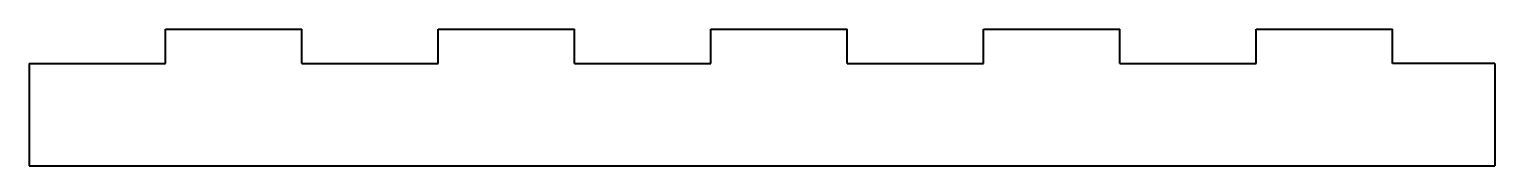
# Model space of a CAD drawing. Header units: inches. Extents: x -43 to 43, y -4 to 4.
import ezdxf

# ---------------------------------------------------------------- set-up
doc = ezdxf.new("R2010")
doc.units = ezdxf.units.IN
doc.header["$MEASUREMENT"] = 0
doc.layers.add('Visible', color=7, linetype='Continuous', lineweight=40)

msp = doc.modelspace()

# ---------------------------------------------------------------- linework, layer by layer
at = {"layer": 'Visible'}
for p, q in [((-35, 4), (-27, 4)), ((-35, 2), (-35, 4)), ((-27, 2), (-27, 4)), ((-19, 4), (-11, 4)), ((-19, 2), (-19, 4)), ((-11, 2), (-11, 4)), ((-3, 4), (5, 4)), ((-3, 2), (-3, 4)), ((5, 2), (5, 4)), ((13, 4), (21, 4)), ((13, 2), (13, 4)), ((21, 2), (21, 4)), ((29, 4), (37, 4)), ((29, 2), (29, 4)), ((37, 2), (37, 4)), ((-43, 2), (-35, 2)), ((-43, 2), (-43, -4)), ((-27, 2), (-19, 2)), ((-11, 2), (-3, 2)), ((5, 2), (13, 2)), ((21, 2), (29, 2)), ((43, 2), (37, 2)), ((43, 2), (43, -4)), ((-43, -4), (43, -4))]:
    msp.add_line(p, q, dxfattribs=at)

doc.saveas('drawing.dxf')
